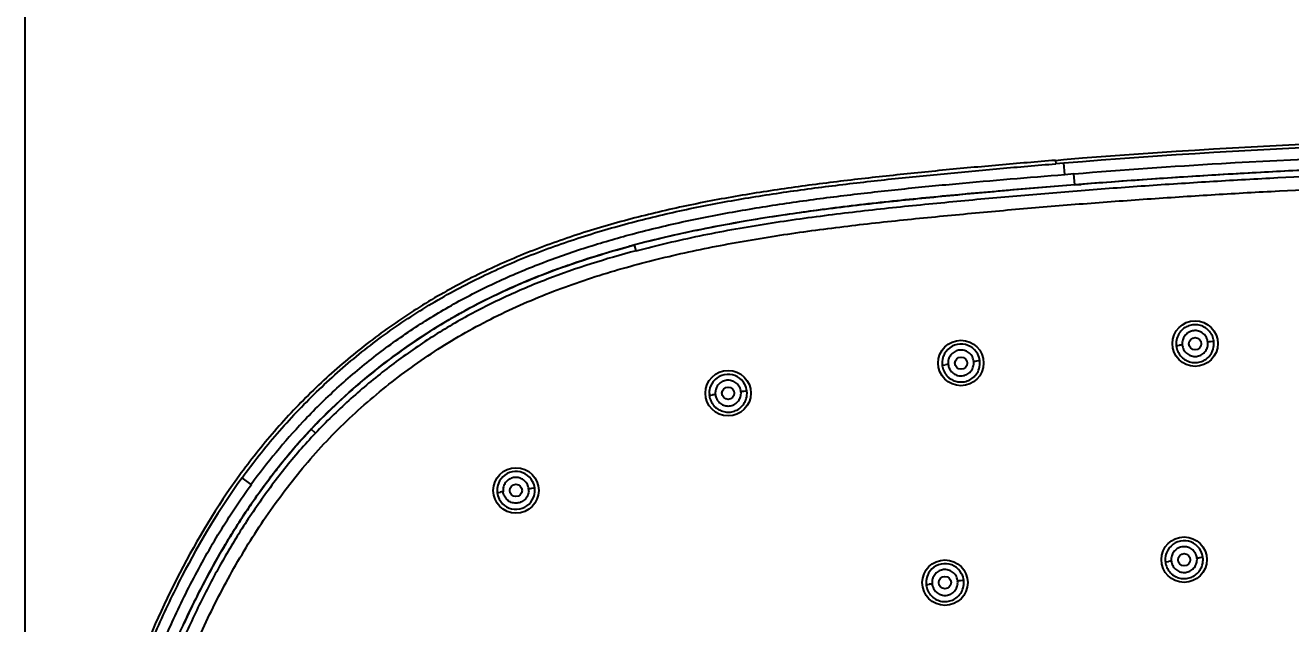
# Model space of a CAD drawing. Header units: inches. Extents: x 440 to 1212, y -520 to 27.
# Drawn here: x 515.9 to 618.9, y -289.2 to -240.5 of the extents above; entities that cross this region are included whole.
import ezdxf

# ---------------------------------------------------------------- set-up
doc = ezdxf.new("R2010")
doc.units = ezdxf.units.IN
doc.header["$LTSCALE"] = 1.21
doc.header["$MEASUREMENT"] = 0
doc.header["$PDMODE"] = 3
doc.header["$PDSIZE"] = 0.3125
doc.layers.get('0').update_dxf_attribs({"linetype": 'CONTINUOUS'})
doc.layers.get('Defpoints').update_dxf_attribs({"linetype": 'CONTINUOUS'})
doc.layers.add('DIM', color=2, linetype='CONTINUOUS')
doc.styles.get("Standard").update_dxf_attribs({"font": 'txt', "width": 0.8})
doc.dimstyles.new('사본 ISO-25', dxfattribs={"dimtxt": 4, "dimasz": 4, "dimexe": 1.25, "dimexo": 0.625, "dimgap": 1, "dimtad": 1, "dimtoh": 1, "dimdec": 1, "dimdsep": 46, "dimtxsty": 'Standard', "dimcen": 2.5, "dimclrd": 3, "dimclre": 3, "dimclrt": 4, "dimadec": 0, "dimazin": 0, "dimtfac": 1, "dimtdec": 1, "dimtmove": 0, "dimatfit": 3, "dimfxl": 1, "dimtfillclr": 4, "dimarcsym": 0})

# ---------------------------------------------------------------- blocks, each defined once
blk = doc.blocks.new('*D0')
at = {"layer": 'Defpoints', "color": 0, "transparency": 16777216}
for p in [(782.72, -176.33), (515.86, -348.02), (782.72, -348.02)]:
    blk.add_point(p, dxfattribs=at)
at = {"layer": 'DIM', "color": 3, "lineweight": -2, "transparency": 16777216}
for p, q in [((515.86, -347.39), (515.86, -175.08)), ((782.72, -347.39), (782.72, -175.08)), ((523.86, -176.33), (774.72, -176.33))]:
    blk.add_line(p, q, dxfattribs=at)
at = {"layer": 'DIM', "color": 3, "transparency": 16777216}
for points in [[(523.86, -174.99), (523.86, -177.66), (515.86, -176.33)], [(774.72, -174.99), (774.72, -177.66), (782.72, -176.33)]]:
    blk.add_solid(points, dxfattribs=at)
at = {"layer": 'DIM', "color": 4, "transparency": 16777216, "insert": (649.29, -171.33), "char_height": 8, "attachment_point": 5, "rotation": 0.0001}
blk.add_mtext('267.5', dxfattribs=at)

msp = doc.modelspace()

# ---------------------------------------------------------------- linework, layer by layer
at = {"color": 7, "linetype": 'Continuous'}
for p, q in [((599.71, -251.53), (600.37, -251.47)), ((599.71, -251.53), (599.74, -251.81)), ((600.39, -251.76), (599.74, -251.81)), ((600.47, -252.68), (600.39, -251.76)), ((600.47, -252.68), (601.22, -252.61)), ((601.3, -253.52), (601.22, -252.62)), ((601.3, -253.52), (601.81, -253.48)), ((565.58, -258.88), (565.45, -258.41)), ((609.55, -266.61), (609.81, -266.57)), ((612.61, -266.26), (612.34, -266.28)), ((590.49, -268.19), (590.75, -268.15)), ((593.56, -267.84), (593.29, -267.86)), ((571.54, -270.64), (571.8, -270.6)), ((574.6, -270.29), (574.34, -270.32)), ((539.47, -273.71), (539.12, -273.38)), ((534.25, -277.88), (533.51, -277.34)), ((554.27, -278.54), (554.53, -278.5)), ((557.33, -278.2), (557.06, -278.22)), ((608.66, -284.17), (608.92, -284.14)), ((611.72, -283.83), (611.45, -283.85)), ((531.14, -284.52), (531.08, -284.62)), ((589.19, -286.04), (589.45, -286)), ((592.25, -285.7), (591.98, -285.72))]:
    msp.add_line(p, q, dxfattribs=at)
for centre, radius in [((611.08, -266.43), 1.85), ((592.02, -268.01), 1.85), ((611.08, -266.44), 0.499), ((592.03, -268.02), 0.499), ((573.07, -270.46), 1.85), ((573.07, -270.47), 0.499), ((555.8, -278.37), 1.85), ((555.8, -278.37), 0.499), ((610.19, -284), 1.85), ((590.72, -285.87), 1.85), ((610.19, -284.01), 0.499), ((590.72, -285.87), 0.499)]:
    msp.add_circle(centre, radius, dxfattribs=at)
for centre, radius, start, end in [((649.35, -863.18), 613.66, 90.00496, 94.57735), ((649.37, -863.71), 613.91, 90.00694, 94.57569), ((646.06, -810.08), 558.35, 93.1871, 94.5454), ((647.53, -835.23), 583.55, 92.81599, 93.194), ((594.85, -375.03), 120.29, 99.6925, 101.5317), ((599.6, -402.61), 148.28, 98.5621, 99.7066), ((603.02, -425.11), 171.03, 97.8258, 98.5745), ((591.54, -358.6), 103.53, 101.556, 102.6835), ((587.14, -340.24), 84.65, 105.0136, 105.1975), ((587.36, -341.05), 85.49, 104.8458, 105.0137), ((588.98, -347.32), 91.97, 102.667, 104.8205), ((579.28, -315.42), 58.6, 110.6216, 112.2793), ((577.4, -310.92), 53.73, 112.2439, 118.6433), ((576.82, -309.81), 52.47, 118.6691, 119.8832), ((592.03, -268.01), 1.54, 28.224, 158.4488), ((611.09, -266.44), 1.56, 158.5339, 179.9886), ((611.05, -266.44), 1.51, 180.0193, 184.2488), ((611.03, -266.44), 1.49, 184.2541, 186.4044), ((611.99, -283.83), 17.4, 96.4591, 97.2067), ((611.08, -266.42), 1.05, 174.4152, 186.4689), ((614.09, -283.52), 17.33, 95.7749, 96.5127), ((611.08, -266.42), 1.05, 354.4154, 6.4681), ((611.06, -266.43), 1.56, 338.2564, 359.6438), ((611.12, -266.43), 1.5, 4.259, 6.5661), ((611.1, -266.43), 1.52, 359.7065, 4.254), ((592.03, -268.02), 1.55, 158.5164, 180.0896), ((592.02, -268.02), 1.55, 6.5828, 28.1567), ((574.46, -306.54), 48.43, 128.4986, 135.9512), ((574.92, -307.09), 49.15, 128.0155, 128.5127), ((592, -268.02), 1.51, 180.001, 184.2184), ((591.97, -268.02), 1.49, 184.2237, 186.3678), ((593.14, -287.32), 19.32, 96.4192, 97.0916), ((592.03, -268), 1.05, 174.3691, 186.4238), ((595.29, -287.51), 19.75, 95.8049, 96.4531), ((592.02, -268), 1.05, 354.3692, 6.4233), ((592.01, -268.01), 1.56, 338.2679, 359.6609), ((592.07, -268.01), 1.5, 4.2313, 6.5151), ((592.04, -268.01), 1.52, 359.7244, 4.2264), ((573.07, -270.47), 1.54, 28.159, 158.417), ((573.06, -270.47), 1.55, 6.5127, 28.0913), ((573.08, -270.47), 1.55, 158.4852, 180.0631), ((573.05, -270.47), 1.51, 179.9755, 184.1761), ((573.02, -270.47), 1.49, 184.1813, 186.3168), ((574.55, -293.23), 22.79, 96.3633, 96.9318), ((573.07, -270.46), 1.05, 174.3046, 186.3602), ((576.74, -293.83), 23.63, 95.8402, 96.3833), ((573.07, -270.46), 1.05, 354.3047, 6.3597), ((573.05, -270.46), 1.56, 338.2853, 359.6852), ((573.11, -270.46), 1.5, 4.1929, 6.444), ((573.09, -270.46), 1.52, 359.7498, 4.1881), ((576.6, -308.58), 52.3, 136.8293, 144.0589), ((574.85, -306.92), 48.98, 135.9438, 136.8135), ((575.91, -307.88), 50.41, 137.2143, 141.7235), ((574.94, -307), 49.1, 136.8133, 137.1946), ((577.11, -308.84), 51.95, 141.7062, 142.3715), ((555.8, -278.37), 1.54, 28.0799, 158.377), ((579.38, -310.56), 54.79, 142.3998, 146.089), ((555.81, -278.37), 1.55, 158.4461, 180.0294), ((555.79, -278.37), 1.55, 6.4274, 28.0118), ((555.77, -278.37), 1.51, 179.943, 184.1244), ((555.75, -278.37), 1.49, 184.1296, 186.2553), ((555.81, -278.36), 1.55, 186.3279, 207.8988), ((555.8, -278.37), 1.54, 207.9717, 338.1962), ((557.96, -307.6), 29.3, 96.2955, 96.7359), ((555.8, -278.36), 1.05, 174.2192, 186.2813), ((560.32, -309.81), 31.76, 95.8878, 96.2936), ((555.79, -278.36), 1.05, 354.2193, 6.281), ((555.79, -278.37), 1.55, 338.2681, 359.8366), ((555.84, -278.36), 1.5, 4.1476, 6.3587), ((555.82, -278.36), 1.52, 359.783, 4.143), ((582.12, -312.43), 58.11, 146.0626, 146.9422), ((585.86, -314.82), 62.55, 146.9834, 151.0297), ((610.19, -284), 1.54, 28.1712, 158.4239), ((610.2, -284.01), 1.55, 158.492, 180.0693), ((610.16, -284.01), 1.51, 179.9822, 184.1857), ((610.14, -284.01), 1.49, 184.191, 186.3279), ((611.58, -305.93), 21.95, 96.3739, 96.9654), ((610.19, -283.99), 1.05, 174.3208, 186.3724), ((613.76, -306.39), 22.65, 95.8364, 96.4019), ((610.19, -283.99), 1.05, 354.3209, 6.3718), ((610.18, -284.01), 1.55, 6.5257, 28.1035), ((610.17, -284), 1.56, 338.2822, 359.6803), ((610.23, -284), 1.5, 4.2002, 6.4577), ((610.21, -284), 1.52, 359.7446, 4.1954), ((593.43, -319), 71.2, 151.131, 155.2659), ((590.73, -285.87), 1.55, 158.4731, 180.053), ((590.72, -285.87), 1.54, 28.1335, 158.4047), ((590.71, -285.87), 1.55, 6.485, 28.0656), ((590.69, -285.87), 1.51, 179.9661, 184.1605), ((590.67, -285.87), 1.49, 184.1658, 186.2981), ((592.38, -310.34), 24.52, 96.3418, 96.8702), ((590.72, -285.86), 1.05, 174.2788, 186.335), ((594.6, -311.25), 25.67, 95.8582, 96.3584), ((590.71, -285.86), 1.05, 354.2788, 6.3344), ((590.7, -285.86), 1.56, 338.2926, 359.6954), ((590.76, -285.86), 1.5, 4.1784, 6.4166), ((590.74, -285.86), 1.52, 359.7604, 4.1736)]:
    msp.add_arc(centre, radius, start, end, dxfattribs=at)
for points, knots in [([(601.22, -252.62), (605.22, -252.29), (621.22, -251.18), (637.27, -250.74), (649.29, -250.72)], [0, 0, 0, 0, 0.250044, 1, 1, 1, 1]), ([(599.71, -251.53), (598.18, -251.65), (595.12, -251.91), (590.52, -252.33), (585.93, -252.8), (581.35, -253.32), (576.78, -253.94), (572.22, -254.69), (567.7, -255.63), (563.23, -256.78), (558.83, -258.19), (554.54, -259.9), (550.4, -261.95), (546.45, -264.35), (542.73, -267.1), (539.27, -270.16), (536.09, -273.52), (534.18, -275.94), (533.27, -277.18)], [0, 0, 0, 0, 0.062469, 0.124939, 0.187415, 0.249897, 0.312371, 0.374851, 0.43734, 0.499843, 0.562358, 0.62486, 0.687388, 0.74991, 0.812433, 0.874961, 0.937489, 1, 1, 1, 1]), ([(533.51, -277.34), (534.41, -276.1), (536.32, -273.68), (539.52, -270.32), (542.99, -267.24), (546.72, -264.5), (550.69, -262.1), (554.17, -260.4), (557.03, -259.21), (559.91, -258.14), (563.56, -256.99), (568.01, -255.85), (572.49, -254.93), (577.01, -254.19), (581.55, -253.58), (586.09, -253.06), (590.64, -252.61), (595.19, -252.19), (598.22, -251.93), (599.74, -251.81)], [0, 0, 0, 0, 0.062508, 0.125701, 0.188773, 0.251452, 0.314227, 0.377438, 0.409019, 0.440424, 0.502848, 0.565057, 0.627222, 0.689426, 0.751659, 0.813853, 0.87597, 0.938014, 1, 1, 1, 1]), ([(649.29, -251.63), (645.78, -251.63), (638.76, -251.69), (629.98, -251.91), (622.97, -252.18), (617.71, -252.44), (612.45, -252.73), (607.19, -253.08), (601.94, -253.46), (597.57, -253.83), (594.07, -254.13), (591.45, -254.38), (588.83, -254.63), (585.33, -254.99), (580.97, -255.49), (575.76, -256.23), (570.57, -257.16), (567.15, -257.96), (565.45, -258.41)], [0, 0, 0, 0, 0.124999, 0.249998, 0.312498, 0.374998, 0.437497, 0.499997, 0.562496, 0.624996, 0.656246, 0.687495, 0.718745, 0.749995, 0.812497, 0.874997, 0.937499, 1, 1, 1, 1]), ([(565.58, -258.88), (567.3, -258.43), (570.76, -257.62), (575.99, -256.68), (581.22, -255.95), (585.58, -255.45), (589.07, -255.1), (591.68, -254.85), (594.29, -254.6), (597.77, -254.3), (602.12, -253.94), (607.35, -253.56), (612.58, -253.22), (619.56, -252.83), (628.3, -252.45), (638.79, -252.18), (645.79, -252.12), (649.29, -252.12)], [0, 0, 0, 0, 0.063344, 0.126565, 0.189402, 0.251889, 0.283068, 0.314233, 0.345391, 0.376544, 0.438842, 0.501139, 0.563439, 0.625748, 0.750404, 0.875143, 1, 1, 1, 1]), ([(521.2, -324.07), (521.43, -322.34), (521.82, -319.76), (522.42, -316.33), (522.91, -313.76), (523.43, -311.2), (524.18, -307.79), (525.02, -304.41), (525.99, -301.05), (526.79, -298.54), (527.65, -296.05), (528.6, -293.58), (529.61, -291.15), (531.07, -287.97), (532.7, -284.87), (534.52, -281.88), (536, -279.7), (537.58, -277.58), (539.26, -275.55), (541.06, -273.63), (542.95, -271.83), (544.94, -270.13), (547.01, -268.54), (549.16, -267.05), (551.41, -265.67), (553.73, -264.42), (556.9, -262.91), (560.98, -261.33), (566.02, -259.84), (571.14, -258.66), (576.31, -257.74), (581.5, -257.01), (585.83, -256.52), (589.3, -256.17), (591.9, -255.92), (594.5, -255.68), (597.97, -255.37), (602.3, -255.02), (607.51, -254.64), (612.72, -254.3), (619.68, -253.91), (628.38, -253.54), (638.83, -253.27), (645.8, -253.21), (649.29, -253.21)], [0, 0, 0, 0, 0.031186, 0.04677, 0.062352, 0.077936, 0.093525, 0.124742, 0.140395, 0.156097, 0.171838, 0.187582, 0.2033, 0.218978, 0.250232, 0.265879, 0.281585, 0.297375, 0.313151, 0.328818, 0.344386, 0.35992, 0.375472, 0.391088, 0.40681, 0.422578, 0.438298, 0.469564, 0.500817, 0.532169, 0.563546, 0.594814, 0.625979, 0.641549, 0.657121, 0.672696, 0.688273, 0.719429, 0.750582, 0.781734, 0.812887, 0.875209, 0.937572, 1, 1, 1, 1]), ([(565.25, -257.52), (566.69, -257.14), (569.59, -256.45), (573.97, -255.61), (578.36, -254.92), (582.77, -254.34), (587.19, -253.85), (593.08, -253.28), (597.51, -252.91), (600.47, -252.68)], [0, 0, 0, 0, 0.125619, 0.250755, 0.375684, 0.500545, 0.625401, 0.75027, 1, 1, 1, 1]), ([(601.3, -253.52), (599.5, -253.66), (596.8, -253.89), (593.2, -254.2), (589.6, -254.53), (585.11, -254.98), (581.52, -255.42), (579.73, -255.67)], [0, 0, 0, 0, 0.249996, 0.374997, 0.499999, 0.749998, 1, 1, 1, 1]), ([(538.45, -272.8), (539.34, -271.85), (541.2, -270.02), (544.2, -267.49), (547.39, -265.2), (550.17, -263.5), (552.47, -262.27), (554.81, -261.14), (557.81, -259.87), (561.5, -258.58), (564, -257.86), (565.25, -257.52)], [0, 0, 0, 0, 0.124716, 0.250223, 0.37596, 0.500781, 0.563032, 0.625349, 0.750249, 0.875291, 1, 1, 1, 1]), ([(539.12, -273.38), (540.88, -271.53), (544.7, -268.09), (550.04, -264.53), (554.6, -262.21), (559.31, -260.22), (562.98, -259.07), (565.45, -258.41)], [0, 0, 0, 0, 0.249947, 0.499933, 0.624972, 0.750028, 1, 1, 1, 1]), ([(565.58, -258.88), (563.13, -259.53), (559.49, -260.67), (554.81, -262.64), (551.42, -264.37), (548.17, -266.35), (545.08, -268.58), (542.16, -271.02), (540.35, -272.8), (539.47, -273.71)], [0, 0, 0, 0, 0.249891, 0.37493, 0.499946, 0.624943, 0.749977, 0.875027, 1, 1, 1, 1]), ([(564.95, -258.55), (563.35, -258.99), (561.24, -259.63), (559.16, -260.38), (558.64, -260.57)], [0, 0, 0, 0, 0.749959, 1, 1, 1, 1]), ([(550.68, -264.31), (550.15, -264.62), (548.07, -265.86), (546.08, -267.25), (544.65, -268.37)], [0, 0, 0, 0, 0.250079, 1, 1, 1, 1]), ([(612.44, -265.71), (612.37, -265.58), (612.19, -265.34), (611.84, -265.07), (611.49, -264.94), (611.21, -264.9), (610.91, -264.89), (610.55, -264.97), (610.16, -265.17), (609.84, -265.48), (609.7, -265.74), (609.65, -265.87)], [0, 0, 0, 0, 0.125097, 0.250749, 0.375841, 0.438364, 0.500801, 0.625482, 0.750556, 0.87535, 1, 1, 1, 1]), ([(612.12, -266.3), (612.1, -266.18), (612.05, -265.99), (611.91, -265.77), (611.73, -265.59), (611.51, -265.45), (611.26, -265.38), (611.07, -265.37), (610.88, -265.39), (610.63, -265.46), (610.41, -265.6), (610.24, -265.79), (610.1, -266.01), (610.05, -266.19), (610.03, -266.32)], [0, 0, 0, 0, 0.124743, 0.187319, 0.249975, 0.374778, 0.4374, 0.50006, 0.562712, 0.625318, 0.750105, 0.812739, 0.875312, 1, 1, 1, 1]), ([(612.61, -266.26), (612.61, -266.21), (612.57, -266.02), (612.51, -265.83), (612.44, -265.71)], [0, 0, 0, 0, 0.25103, 1, 1, 1, 1]), ([(609.55, -266.61), (609.55, -266.66), (609.58, -266.85), (609.65, -267.03), (609.72, -267.16)], [0, 0, 0, 0, 0.251276, 1, 1, 1, 1]), ([(610.04, -266.54), (610.05, -266.67), (610.11, -266.86), (610.25, -267.07), (610.42, -267.26), (610.7, -267.43), (611.09, -267.5), (611.47, -267.42), (611.8, -267.22), (612.04, -266.9), (612.11, -266.65), (612.12, -266.53)], [0, 0, 0, 0, 0.124927, 0.187616, 0.25037, 0.375364, 0.500322, 0.625248, 0.750242, 0.875103, 1, 1, 1, 1]), ([(593.07, -267.89), (593.05, -267.76), (592.99, -267.57), (592.86, -267.35), (592.68, -267.17), (592.46, -267.03), (592.21, -266.96), (592.02, -266.95), (591.82, -266.97), (591.58, -267.04), (591.35, -267.18), (591.18, -267.37), (591.05, -267.58), (590.99, -267.77), (590.98, -267.9)], [0, 0, 0, 0, 0.124745, 0.187322, 0.249978, 0.374778, 0.437398, 0.500056, 0.562706, 0.625311, 0.750097, 0.812733, 0.875308, 1, 1, 1, 1]), ([(609.72, -267.16), (609.79, -267.29), (609.92, -267.47), (610.14, -267.66), (610.38, -267.82), (610.66, -267.93), (610.94, -267.98), (611.23, -267.98), (611.6, -267.91), (611.99, -267.71), (612.31, -267.4), (612.46, -267.14), (612.51, -267.01)], [0, 0, 0, 0, 0.124633, 0.187029, 0.249521, 0.374555, 0.437223, 0.499771, 0.624343, 0.749223, 0.874705, 1, 1, 1, 1]), ([(590.49, -268.19), (590.5, -268.23), (590.53, -268.43), (590.6, -268.61), (590.67, -268.74)], [0, 0, 0, 0, 0.251284, 1, 1, 1, 1]), ([(590.67, -268.74), (590.73, -268.87), (590.86, -269.05), (591.08, -269.24), (591.33, -269.4), (591.6, -269.51), (591.89, -269.55), (592.18, -269.56), (592.54, -269.49), (592.93, -269.28), (593.25, -268.98), (593.4, -268.72), (593.46, -268.59)], [0, 0, 0, 0, 0.124629, 0.187023, 0.249512, 0.374537, 0.437199, 0.499743, 0.624313, 0.749197, 0.87469, 1, 1, 1, 1]), ([(590.98, -268.12), (591, -268.25), (591.05, -268.44), (591.19, -268.65), (591.37, -268.84), (591.65, -269.01), (592.03, -269.08), (592.41, -269), (592.75, -268.8), (592.98, -268.48), (593.05, -268.23), (593.07, -268.11)], [0, 0, 0, 0, 0.12493, 0.18762, 0.250373, 0.375364, 0.500317, 0.625241, 0.750234, 0.875099, 1, 1, 1, 1]), ([(574.11, -270.34), (574.1, -270.21), (574.04, -270.03), (573.9, -269.81), (573.73, -269.62), (573.5, -269.49), (573.26, -269.42), (573.06, -269.4), (572.87, -269.42), (572.62, -269.49), (572.4, -269.63), (572.23, -269.82), (572.09, -270.04), (572.04, -270.23), (572.03, -270.35)], [0, 0, 0, 0, 0.124749, 0.187327, 0.249982, 0.374779, 0.437397, 0.500052, 0.5627, 0.625303, 0.750088, 0.812725, 0.875302, 1, 1, 1, 1]), ([(571.54, -270.64), (571.55, -270.68), (571.58, -270.88), (571.65, -271.06), (571.71, -271.19)], [0, 0, 0, 0, 0.251294, 1, 1, 1, 1]), ([(572.03, -270.57), (572.04, -270.7), (572.1, -270.89), (572.24, -271.1), (572.41, -271.29), (572.69, -271.46), (573.08, -271.53), (573.46, -271.46), (573.79, -271.25), (574.03, -270.94), (574.1, -270.69), (574.11, -270.56)], [0, 0, 0, 0, 0.124935, 0.187624, 0.250377, 0.375365, 0.500313, 0.625233, 0.750225, 0.875093, 1, 1, 1, 1]), ([(571.71, -271.19), (571.78, -271.32), (571.91, -271.5), (572.13, -271.69), (572.37, -271.85), (572.65, -271.96), (572.94, -272), (573.23, -272.01), (573.59, -271.94), (573.98, -271.74), (574.3, -271.43), (574.45, -271.17), (574.5, -271.04)], [0, 0, 0, 0, 0.124624, 0.187013, 0.249497, 0.37451, 0.437166, 0.499704, 0.62427, 0.74916, 0.874669, 1, 1, 1, 1]), ([(524.63, -300.11), (525.39, -297.67), (526.66, -294.04), (528.67, -289.35), (530.07, -286.48), (531.29, -284.23), (532.25, -282.57), (533.26, -280.94), (534.68, -278.82), (536.58, -276.25), (538.24, -274.31), (539.12, -273.38)], [0, 0, 0, 0, 0.249953, 0.374955, 0.499956, 0.562463, 0.624971, 0.687481, 0.749992, 0.874996, 1, 1, 1, 1]), ([(539.47, -273.72), (539.03, -274.18), (538.18, -275.13), (536.95, -276.61), (535.78, -278.14), (534.67, -279.7), (533.61, -281.28), (532.28, -283.43), (530.74, -286.19), (529.08, -289.6), (527.59, -293.09), (526.26, -296.64), (525.47, -299.04), (525.09, -300.25)], [0, 0, 0, 0, 0.062942, 0.126168, 0.189418, 0.252378, 0.315013, 0.377412, 0.501816, 0.626147, 0.750687, 0.875394, 1, 1, 1, 1]), ([(533.27, -277.18), (531.46, -279.68), (528.26, -284.97), (525.15, -292.04), (523.09, -297.86), (521.75, -302.28), (520.58, -306.76), (519.57, -311.27), (518.71, -315.81), (517.96, -320.38), (517.33, -324.96), (516.81, -329.55), (516.4, -334.16), (515.99, -340.31), (515.86, -344.93), (515.86, -348.02)], [0, 0, 0, 0, 0.124969, 0.249971, 0.312485, 0.374998, 0.437505, 0.500004, 0.562507, 0.625007, 0.687501, 0.749999, 0.812506, 0.875018, 1, 1, 1, 1]), ([(533.51, -277.34), (531.67, -279.87), (529.23, -283.92), (526.54, -289.58), (524.76, -293.94), (523.22, -298.37), (521.89, -302.83), (520.74, -307.31), (519.75, -311.79), (518.91, -316.28), (518.19, -320.78), (517.58, -325.29), (517.07, -329.81), (516.73, -333.59), (516.51, -336.62), (516.34, -339.65), (516.2, -343.45), (516.15, -346.49), (516.15, -348.02)], [0, 0, 0, 0, 0.127048, 0.190974, 0.254851, 0.318456, 0.381535, 0.444012, 0.506088, 0.567952, 0.629701, 0.691378, 0.753014, 0.814655, 0.845496, 0.876359, 0.93815, 1, 1, 1, 1]), ([(523.76, -299.85), (524.36, -297.91), (525.5, -294.55), (527.42, -289.85), (529.4, -285.72), (531.65, -281.7), (533.35, -279.13), (534.26, -277.89)], [0, 0, 0, 0, 0.248822, 0.435361, 0.622335, 0.810733, 1, 1, 1, 1]), ([(556.84, -278.25), (556.82, -278.12), (556.77, -277.93), (556.63, -277.71), (556.45, -277.53), (556.23, -277.39), (555.98, -277.32), (555.79, -277.31), (555.6, -277.32), (555.35, -277.39), (555.13, -277.53), (554.95, -277.72), (554.82, -277.94), (554.77, -278.13), (554.75, -278.25)], [0, 0, 0, 0, 0.124755, 0.187333, 0.249988, 0.374781, 0.437396, 0.500047, 0.562692, 0.625293, 0.750077, 0.812715, 0.875295, 1, 1, 1, 1]), ([(556.84, -278.47), (556.82, -278.59), (556.77, -278.78), (556.63, -279), (556.46, -279.19), (556.18, -279.36), (555.8, -279.43), (555.41, -279.36), (555.14, -279.2), (554.96, -279.01), (554.86, -278.84), (554.79, -278.66), (554.76, -278.54), (554.75, -278.48)], [0, 0, 0, 0, 0.124887, 0.187486, 0.250198, 0.375049, 0.499796, 0.624512, 0.749485, 0.812179, 0.87464, 0.937332, 1, 1, 1, 1]), ([(611.23, -283.88), (611.21, -283.75), (611.16, -283.56), (611.02, -283.35), (610.85, -283.16), (610.62, -283.02), (610.37, -282.96), (610.18, -282.94), (609.99, -282.96), (609.74, -283.03), (609.52, -283.17), (609.35, -283.36), (609.21, -283.57), (609.16, -283.76), (609.14, -283.89)], [0, 0, 0, 0, 0.124749, 0.187327, 0.249983, 0.374782, 0.437401, 0.500057, 0.562706, 0.625309, 0.750094, 0.812729, 0.875305, 1, 1, 1, 1]), ([(608.66, -284.17), (608.66, -284.22), (608.7, -284.41), (608.76, -284.6), (608.83, -284.73)], [0, 0, 0, 0, 0.251291, 1, 1, 1, 1]), ([(609.15, -284.11), (609.16, -284.24), (609.22, -284.43), (609.36, -284.64), (609.53, -284.83), (609.81, -285), (610.2, -285.07), (610.58, -284.99), (610.91, -284.79), (611.15, -284.48), (611.22, -284.22), (611.23, -284.1)], [0, 0, 0, 0, 0.124934, 0.187625, 0.250378, 0.375368, 0.500319, 0.625239, 0.750231, 0.875096, 1, 1, 1, 1]), ([(591.76, -285.74), (591.74, -285.62), (591.69, -285.43), (591.55, -285.21), (591.38, -285.02), (591.15, -284.89), (590.9, -284.82), (590.71, -284.8), (590.52, -284.82), (590.27, -284.89), (590.05, -285.03), (589.88, -285.22), (589.74, -285.44), (589.69, -285.63), (589.67, -285.75)], [0, 0, 0, 0, 0.124751, 0.187329, 0.249984, 0.374781, 0.437398, 0.500052, 0.5627, 0.625302, 0.750087, 0.812724, 0.875301, 1, 1, 1, 1]), ([(608.83, -284.73), (608.9, -284.86), (609.03, -285.03), (609.25, -285.23), (609.49, -285.39), (609.77, -285.5), (610.05, -285.54), (610.35, -285.55), (610.71, -285.48), (611.1, -285.27), (611.42, -284.97), (611.57, -284.71), (611.62, -284.58)], [0, 0, 0, 0, 0.124636, 0.18703, 0.249519, 0.374541, 0.4372, 0.499741, 0.624305, 0.749188, 0.874684, 1, 1, 1, 1]), ([(589.19, -286.04), (589.19, -286.09), (589.23, -286.28), (589.29, -286.46), (589.36, -286.59)], [0, 0, 0, 0, 0.251297, 1, 1, 1, 1]), ([(589.67, -285.98), (589.69, -286.1), (589.75, -286.29), (589.88, -286.51), (590.06, -286.69), (590.34, -286.86), (590.72, -286.93), (591.11, -286.86), (591.44, -286.65), (591.68, -286.34), (591.75, -286.09), (591.76, -285.96)], [0, 0, 0, 0, 0.124936, 0.187627, 0.25038, 0.375367, 0.500314, 0.625232, 0.750224, 0.875092, 1, 1, 1, 1]), ([(589.36, -286.59), (589.43, -286.72), (589.56, -286.9), (589.78, -287.09), (590.02, -287.25), (590.3, -287.36), (590.58, -287.41), (590.87, -287.41), (591.24, -287.34), (591.63, -287.14), (591.95, -286.83), (592.1, -286.58), (592.15, -286.44)], [0, 0, 0, 0, 0.124626, 0.187015, 0.249499, 0.37451, 0.437164, 0.499701, 0.624264, 0.749154, 0.874665, 1, 1, 1, 1])]:
    msp.add_open_spline(points, degree=3, knots=knots, dxfattribs=at)

# ---------------------------------------------------------------- dimensions: what is measured, and where the dimension line sits
at = {"layer": 'DIM'}
dim = msp.add_aligned_dim(p1=(515.86, -348.02), p2=(782.72, -348.02), distance=171.69, text='267.5', dimstyle='사본 ISO-25', override={"dimtxt": 8, "dimasz": 8}, dxfattribs=at)
dim.commit()
dim.dimension.update_dxf_attribs({"geometry": '*D0', "text_midpoint": (649.29, -171.33)})

doc.saveas('drawing.dxf')
